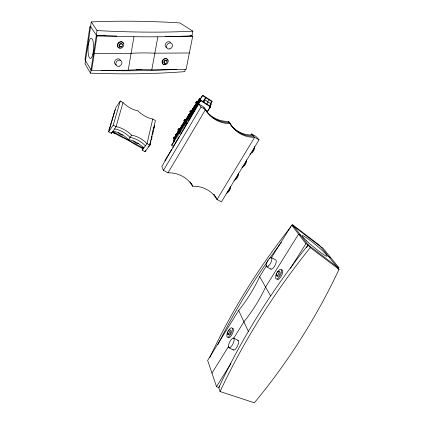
<?xml version="1.0" encoding="UTF-8"?>
<svg xmlns="http://www.w3.org/2000/svg" width="424" height="424" viewBox="0 0 424 424"><rect width="100%" height="100%" fill="white"/><g stroke="black" fill="none" stroke-linecap="round" stroke-linejoin="round"><path stroke-width="0.64" d="M88.584 44.017L87.286 44.017L84.991 59.376L85.59 60.023M91.155 26.866L89.846 26.855L87.514 42.469L88.128 43.1M85.478 60.786L91.621 70.744L128.202 70.198A116.293 46.645 11.6 0 1 151.803 69.843L186.094 69.324L192.692 36.363L191.95 35.754L192.862 31.18L179.882 22.907A636.694 318.853 19.6 0 0 91.298 21.937L85.023 63.833L90.524 73.167A335.146 92.321 7.9 0 0 184.79 71.63L185.262 69.276M90.524 73.167L97.048 30.57L91.298 21.937M91.621 70.744L96.953 36.029L90.588 26.675M128.202 70.198L133.931 36.793M151.803 69.843L157.839 36.893M143.036 147.038L142.284 150.207L145.061 151.723L149.82 145.178L155.428 120.538L152.751 119.049A16.727 8.703 35.2 0 1 137.938 110.828A16.806 8.756 34.5 0 1 123.013 102.544L120.289 101.034L115.826 107.622L108.634 131.843L111.459 133.385L116.075 126.681L123.013 102.544M145.061 151.723L145.358 150.451M152.751 119.049L147.033 143.646L142.284 150.207M207.23 111.894L210.596 106.488L200.928 100.212L197.701 105.147M199.889 99.64L202.767 95.236L211.995 101.219L211.883 101.638A20.288 0.763 -56.9 0 0 210.606 103.922M111.459 133.385L111.825 132.14M108.634 131.843L113.235 125.128L120.289 101.034M173.782 146.582L171.641 145.199L200.928 100.212M199.01 101.161L202.767 95.236M197.33 104.14L198.024 102.359A95.278 11.411 32.5 0 0 198.861 100.212L199.503 98.553L200.271 99.052L198.141 104.664L197.33 104.14L192.099 112.148L192.909 112.673M192.591 112.445L191.86 114.268L191.054 113.749L191.844 111.819A95.077 12.492 32.4 0 0 192.719 110.897M192.099 112.148L192.872 110.245A95.108 12.312 32.4 0 0 193.074 110.129M193.042 108.894L193.535 107.696L188.579 115.286M186.359 122.048L185.611 123.835L184.806 123.31L185.691 121.238A94.875 13.568 32.3 0 0 186.756 119.78M186.65 122.239L185.845 121.72L186.714 119.669L191.844 111.819M186.761 118.731L187.588 116.796L182.654 124.354M195.316 107.145L194.303 108.703L194.431 108.465M180.401 131.021L179.389 133.353L178.584 132.834L179.564 130.613A94.674 14.633 32.3 0 0 180.444 129.733M180.423 131.769L179.617 131.249L181.949 126.967M181.976 125.891L182.426 124.868M176.829 133.936L182.506 124.63L176.008 135.028M188.049 118.27L188.685 117.236L188.182 118.026M171.641 145.199L174.423 140.757M174.222 141.261L173.416 140.742L175.494 136.841M197.404 103.668L196.365 105.263L195.559 104.739L196.079 103.944L196.884 104.468L195.082 107.219M195.872 105.746L195.31 106.647M195.565 104.744L196.598 103.149M193.005 108.655L192.485 109.45L193.005 108.655C195.119 108.586 191.712 111.851 193.238 110.086M195.077 105.226L194.049 106.811L195.072 105.226M188.277 117.485L187.079 119.473L190.657 113.992L189.857 113.473L189.343 114.263C189.978 116.081 191.399 112.609 190.959 113.489M187.594 118.683C184.785 122.494 188.818 118.307 186.793 118.163L185.792 119.685M182.044 127.179L180.894 128.933L180.094 128.419L180.608 127.629L181.408 128.149L180.969 128.864M186.793 118.163L185.765 119.748M184.249 123.755L183.454 123.241L183.661 122.96L183.147 123.75L183.947 124.264L184.382 123.554M178.801 132.134L174.736 138.357L173.941 137.842C174.868 136.364 172.616 139.952 173.872 137.906M184.763 121.206L184.975 120.867M179.188 129.76L180.608 127.629M184.742 119.573L184.323 120.252M175.25 137.572C172.462 141.16 176.596 137.365 174.455 137.058L173.941 137.842M188.685 115.174L188.245 115.9M174.455 137.058L174.01 137.779M189.009 116.807L188.558 117.528M196.725 102.884L196.884 102.624L196.757 102.878M197.133 102.274L197.43 101.813L197.091 102.348M190.758 112.021L190.917 111.766L190.784 112.026M191.118 111.491L191.452 110.956L191.001 111.676M259.053 139.793L254.649 137.307A28.811 27.613 -43.9 0 1 230.248 123.522A28.975 27.984 -44.2 0 1 205.534 109.562L203.191 106.588L198.739 104.066L161.814 166.452L163.463 170.369L167.983 172.822A28.35 27.062 -22.1 0 1 192.655 186.237A28.169 26.733 -24.9 0 1 217.03 199.487L221.423 201.877L259.053 139.793L255.889 136.38L251.554 133.931L250.87 135.065M178.997 130.057L178.631 130.613L179.151 129.76M163.463 170.369L201.008 107.002L198.739 104.066M167.983 172.822L205.534 109.562L201.008 107.002M189.093 116.075L188.85 116.462L189.178 115.99M194.176 108.496L193.286 109.97L194.441 108.2M180.094 128.419L180.407 127.905L181.202 128.424L181.408 128.138M188.076 115.975C190.88 111.613 185.399 120.432 188.68 114.978M174.736 138.357L175.663 136.825M178.085 133.194L176.702 135.309M180.894 128.933L182.834 125.743M176.103 134.275C174.561 136.629 177.614 131.928 176.103 134.275L176.893 134.79M177.969 133.38L177.778 133.708L176.978 133.189L177.418 132.474M175.965 136.729L175.621 137.291L176.002 136.65M182.357 126.946C180.9 129.198 183.338 125.573 182.59 126.569M266.617 265.456L259.663 276.649A170.157 162.09 -12 0 1 238.67 310.458L207.643 360.411L216.505 386.593L218.758 387.711L220.067 391.532L254.363 402.8A778.755 696.934 34.7 0 0 339.009 269.383L319.41 245.178L292.555 224.747A583.451 467.508 -37.4 0 0 291.749 225.759M271.137 258.179L291.643 225.16L293.784 226.326L320.767 246.853L322.871 247.998L338.909 267.719L338.209 268.827M211.942 373.12L228.626 346.35M233.497 338.543L243.922 321.816A175.393 166.68 -12.3 0 0 265.578 287.075L298.57 234.138L300.77 235.336M216.505 386.593L230.894 363.591M290.466 268.376L305.921 243.668L291.643 225.16M219.812 386.031L218.758 387.711A618.452 487.701 -37.2 0 1 308.184 244.902L305.921 243.668M306.499 247.589L308.184 244.902L336.688 266.511L338.909 267.719M184.912 120.962L184.519 121.582L184.986 120.888M185.113 120.692L185.505 120.066L185.103 120.67M193.8 109.175L193.588 109.472L192.788 108.952L191.966 110.245L192.438 109.567M176.58 135.24L176.824 134.858M176.967 134.726L177.402 134.011L176.829 134.933M182.818 125.69L182.543 126.135L182.718 125.917M182.967 125.541L183.534 124.63L182.945 125.488M182.431 124.619L182.739 124.115L181.716 125.679L182.431 124.619L183.226 125.133M180.417 127.958L179.182 129.733M182.479 126.389L182.728 125.997M184.17 120.405L183.751 121.084L184.737 119.568M190.111 111.311C188.86 113.346 191.521 109.1 190.27 111.136M175.785 134.89C174.418 137.106 177.29 132.542 175.902 134.795M179.061 129.961L178.843 130.274L179.055 129.93M177.566 132.336L178.006 131.62L176.978 133.2M184.785 121.185L184.933 120.904M183.454 123.241L184.175 122.165L183.147 123.755M185.214 120.554L185.049 120.787L185.193 120.511M189.772 113.563L189.857 113.473M189.941 113.383L190.376 112.678L189.343 114.268M194.298 106.551C192.978 108.698 195.777 104.235 194.452 106.392M180.82 129.007L180.38 129.723L181.202 128.424M182.861 125.886L183.306 125.144L182.993 125.594M188.876 116.494L189.692 115.206L189.358 115.672M188.51 117.528L188.314 117.861L188.553 117.443M176.119 136.56L176.501 135.892M182.331 126.962L182.172 127.269M176.713 135.198L176.32 135.887M182.861 125.79L182.474 126.463M195.268 106.625L195.533 106.217M195.119 107.124L195.692 106.201L195.231 106.859M190.742 113.902L190.143 114.787M199.503 98.553L194.526 106.175L193.805 107.95A95.108 12.312 32.4 0 1 193.805 109.143M175.335 135.924C176.866 133.661 173.782 138.298 175.313 136.04M183.184 124.211L186.406 119.282M189.205 114.994L192.798 109.493M194.526 106.843L198.861 100.212M176.511 135.282L179.564 130.613M182.967 125.403L183.989 123.84M184.673 122.801L185.691 121.238M193.217 109.721L194.245 108.141M195.279 106.567L198.024 102.359M182.675 126.209L184.461 123.474L183.02 125.409M173.416 140.742L178.584 132.834M179.617 131.249L184.806 123.31M185.845 121.72L191.054 113.749M179.437 133.083L180.513 131.44M185.527 123.771L186.602 122.128M191.971 113.913L193.047 112.27M203.032 101.723L205.709 97.637A20.294 0.604 -57 0 0 204.946 99.921A20.734 0.631 -57 0 0 203.605 102.242M210.913 102.868L211.995 101.219M210.437 103.848L211.883 101.638L202.619 95.633M207.007 111.957L210.596 106.488A20.728 0.795 -56.9 0 1 210.177 107.012M191.134 111.411L190.461 112.482L190.869 111.872M192.533 109.334L192.788 108.952M188.775 116.828L189.486 115.699L189.284 115.969M193.333 109.853L193.588 109.472M196.837 104.58L196.37 105.263M178.35 132.781L178.801 132.129M115.206 109.71L113.579 114.475L113.95 113.929M113.701 114.777L112.053 119.616L112.429 119.065M112.169 119.928L110.5 124.842L110.876 124.29M110.616 125.17L108.92 130.157L109.297 129.601M196.593 103.149L195.862 104.246L196.079 103.944M196.545 103.196L196.842 102.73L196.476 103.292M195.655 106.042L195.867 105.74M112.991 131.159A17.845 10.022 34.9 0 1 128.488 139.623L131.615 135.198A17.834 9.9 35.7 0 1 147.033 143.646L149.82 145.178M195.358 106.535L196.884 104.468M190.657 113.992L189.39 115.704L188.595 115.19M184.933 122.727L183.947 124.274M136.539 69.403L141.817 69.324M189.364 52.979L154.855 53.18A117.358 45.008 11.6 0 0 131.096 53.318L94.266 53.535L93.63 52.878M105.544 35.425L96.312 35.393A340.202 84.259 8.2 0 0 191.95 35.754L189.973 35.748M96.953 36.029L116.823 36.098M165.169 36.268L192.692 36.363M228.934 347.722L233.396 349.986M233.698 338.135A5.358 1.903 -64.6 0 1 231.531 346.233A5.358 1.903 -64.6 0 1 228.743 344.436A5.358 1.903 -64.6 0 1 233.698 338.135L238.15 340.403M266.68 266.834L271.021 269.15M271.312 257.516L275.648 259.838A5.205 1.881 -62.5 0 1 274.821 265.726A5.205 1.881 -62.5 0 1 270.639 268.827M328.494 256.393L330.651 257.564M112.758 131.488L143.291 148.172M112.291 131.997L120.151 136.295A77.491 60.272 15.9 0 1 134.106 143.916L142.983 148.76M113.235 125.128L116.075 126.681A17.914 9.975 34.9 0 1 131.615 135.198M204.946 99.921L211.253 104.013A20.728 0.795 -56.9 0 0 209.944 106.355M200.764 100.652L210.474 106.949M194.775 105.719L195.575 106.239M176.299 134.011L177.094 134.525M292.555 224.747L310.283 247.611L339.009 269.383M89.846 26.855L90.466 27.465M87.286 44.017L87.895 44.647M251.554 133.931L254.649 137.307L217.03 199.487L215.371 196.588M203.965 107.569A28.662 27.698 -44.4 0 0 228.419 121.391L230.248 123.522M195.406 109.694L195.226 109.445L188.595 120.649L188.77 120.909M187.445 123.151L187.276 122.886L180.672 134.037L180.836 134.318M259.663 276.649L270.591 295.92M179.516 136.544L179.357 136.263L172.791 147.361L172.939 147.658M191.251 183.465L192.655 186.237M171.625 149.873L171.476 149.577L164.941 160.622L165.079 160.94M238.67 310.458L248.432 331.563M192.862 31.18A340.848 83.215 8.3 0 1 97.048 30.57M166.78 47.684A3.297 2.692 -49.8 0 1 165.864 43.2A3.297 2.692 -49.8 0 1 170.554 42.564M120.48 46.677A1.691 1.426 -47 0 1 119.186 45.384A1.691 1.426 -47 0 1 120.458 43.63A1.691 1.426 -47 0 1 122.197 44.324M121.28 46.465A1.691 1.426 -47 0 1 120.882 46.624M119.886 47.923A3.376 2.846 -47 0 1 117.3 45.336A3.376 2.846 -47 0 1 119.849 41.833A3.376 2.846 -47 0 1 123.315 43.216M119.139 45.903A1.685 1.42 -47 0 1 118.953 45.575M116.293 64.909A3.344 2.798 -45.4 0 1 115.466 60.06A3.344 2.798 -45.4 0 1 120.453 60.346M164.639 63.203A1.632 1.325 -48.3 0 1 163.876 61.628A1.632 1.325 -48.3 0 1 165.445 60.245A1.632 1.325 -48.3 0 1 166.754 61.337M167.719 59.89A3.265 2.655 -48.3 0 1 167.867 60.616M164.369 64.427A3.265 2.655 -48.3 0 1 162.487 60.293A3.265 2.655 -48.3 0 1 167.379 59.275M176.395 69.313A335.559 91.663 7.9 0 1 101.564 70.416M180.751 127.937A94.674 14.633 32.3 0 1 180.772 128.228M174.709 138.235A94.51 15.513 32.2 0 1 174.481 138.399M180.804 128.907A94.706 14.453 32.3 0 1 180.587 129.055M181.716 127.497A94.706 14.453 32.3 0 1 181.456 128.186M186.926 119.536A94.907 13.388 32.3 0 1 186.714 119.669M187.811 117.74A94.907 13.388 32.3 0 1 187.715 118.46M206.774 104.299A20.734 0.716 -56.9 0 1 208.099 101.967M209.843 107.405A20.728 0.795 -56.9 0 1 209.589 107.659M207.5 101.914A20.294 0.684 -56.9 0 1 208.793 99.64M211.253 104.013A20.288 0.763 -56.9 0 1 210.108 105.295M210.05 105.136A20.288 0.763 -56.9 0 1 210.15 104.861M115.068 133.348A0.806 0.451 34.5 0 1 114.141 133.486A0.806 0.451 34.5 0 1 113.818 132.537M115.148 133.131A0.811 0.451 34.5 0 1 114.438 132.876M114.279 132.738A0.811 0.451 34.5 0 1 114.067 132.431M122.812 135.049A3.228 1.781 34.8 0 1 118.376 132.595M138.611 143.227A3.212 1.77 35.5 0 1 136.12 143.105A3.212 1.77 35.5 0 1 133.735 140.996M128.488 139.623A17.766 9.953 35.7 0 1 143.858 148.029M114.528 128.923A17.882 10.001 34.9 0 1 130.046 137.413A17.803 9.927 35.7 0 1 145.443 145.84M154.177 125.668A3.127 0.578 -61.1 0 1 153.239 128.822M154.166 127.412A1.564 0.292 -61.1 0 1 154.119 128.117A1.564 0.292 -61.1 0 1 153.287 129.638M153.091 129.887A1.564 0.292 -61.1 0 1 152.794 130.147M153.382 127.905A1.564 0.292 -61.1 0 1 153.218 128.255M152.741 131.021A3.154 0.588 -61.1 0 1 153.175 131.456A3.154 0.588 -61.1 0 1 152.052 134.048M152.857 132.691A1.579 0.297 -61.1 0 1 152.995 133.173A1.579 0.297 -61.1 0 1 152.094 134.864M151.538 136.284A3.18 0.599 -61.2 0 1 151.23 138.632M151.214 137.63A1.59 0.302 -61.2 0 1 151.188 137.821M151.654 137.97A1.59 0.302 -61.2 0 1 151.739 138.622A1.59 0.302 -61.2 0 1 150.69 140.423M150.319 141.637A3.207 0.609 -61.3 0 1 150.001 144.028M148.363 146.598A3.207 0.609 -61.3 0 1 148.024 146.942M149.964 143.195A1.606 0.307 -61.3 0 1 149.884 143.471M150.266 143.508A1.606 0.307 -61.3 0 1 150.605 143.752A1.606 0.307 -61.3 0 1 149.587 145.66A1.606 0.307 -61.3 0 1 149.073 145.75M206.398 111.168A28.816 27.841 -44.3 0 0 229.331 122.451A28.657 27.47 -43.9 0 0 253.605 136.168M206.048 110.659A28.816 27.841 -44.3 0 1 204.744 108.56M252.572 135.044A28.503 27.332 -44 0 1 230.396 124.449M229.358 122.955A28.503 27.332 -44 0 1 228.419 121.391M213.86 194.611A28.021 26.606 -24.9 0 1 215.896 197.52M214.115 194.6A27.873 26.474 -24.9 0 1 214.767 195.581M189.947 181.859A28.201 26.929 -22.1 0 1 191.95 184.843M254.67 146.54A5.205 1.489 -60.5 0 1 252.852 150.986A5.205 1.489 -60.5 0 1 250.012 154.23M254.262 148.183A2.602 0.747 -60.5 0 1 253.255 151.283A2.602 0.747 -60.5 0 1 251.49 152.38M246.604 159.848A5.189 1.479 -60.8 0 1 244.775 164.316A5.189 1.479 -60.8 0 1 241.966 167.501M246.047 161.358A2.592 0.742 -60.8 0 1 245.549 163.993A2.592 0.742 -60.8 0 1 243.551 165.853M238.579 173.093A5.178 1.473 -61.1 0 1 236.735 177.577A5.178 1.473 -61.1 0 1 233.958 180.714M238.049 174.55A2.586 0.742 -61.1 0 1 237.53 177.216A2.586 0.742 -61.1 0 1 235.559 179.034M230.587 186.279A5.168 1.468 -61.3 0 1 226.596 193.466M230.094 187.684A2.581 0.737 -61.3 0 1 229.379 190.673A2.581 0.737 -61.3 0 1 227.54 191.897M220.067 391.532A623.126 490.34 -37.2 0 1 310.283 247.611M237.647 340.297A5.353 1.929 -64.7 0 1 237.403 346.276A5.353 1.929 -64.7 0 1 233.062 349.535M279.215 271.89A2.682 0.996 -62.7 0 1 279.745 274.18A2.682 0.996 -62.7 0 1 277.264 276.374M277.46 272.24A5.369 1.993 -62.7 0 1 281.695 270.814A5.369 1.993 -62.7 0 1 277.46 278.711A5.369 1.993 -62.7 0 1 276.586 273.867M281.573 269.924A5.364 1.998 -62.7 0 1 281.663 275.446A5.364 1.998 -62.7 0 1 276.983 279.193M230.529 330.111A2.597 0.906 -64.4 0 1 230.227 333.264A2.597 0.906 -64.4 0 1 228.229 334.245M229.432 329.326A5.189 1.813 -64.4 0 1 232.347 329.888A5.189 1.813 -64.4 0 1 228.388 336.995A5.189 1.813 -64.4 0 1 227.534 332.734M228.08 331.504A5.189 1.813 -64.4 0 1 228.727 330.344M232.522 328.303A5.189 1.818 -64.4 0 1 232.246 334.017A5.189 1.818 -64.4 0 1 228.064 337.26M209.816 357.506A583.451 467.508 -37.4 0 1 290.938 226.776M217.867 344.632A586.217 469.135 -37.4 0 1 268.122 260.532M269.235 258.953A586.217 469.135 -37.4 0 1 279.866 244.33M280.64 243.291A586.217 469.135 -37.4 0 1 281.419 242.252M194.526 106.583L193.477 108.2L194.526 106.583M188.272 116.16L187.228 117.766L188.272 116.16M182.044 125.69L181.022 127.28L182.044 125.69M196.657 101.315L195.665 102.847L196.651 101.315M177.863 130.094L178.817 128.636L177.863 130.094M169.701 48.935A3.307 2.698 -49.7 0 0 171.99 43.81A3.307 2.698 -49.7 0 0 166.86 45.183A3.307 2.698 -49.7 0 0 169.701 48.935M121.015 48.14A3.376 2.846 -47 0 0 123.273 42.882A3.376 2.846 -47 0 0 117.914 44.287A3.376 2.846 -47 0 0 121.015 48.14M121.216 46.947A1.691 1.426 -47 0 0 122.34 44.319A1.691 1.426 -47 0 0 119.663 45.024A1.691 1.426 -47 0 0 121.216 46.947M119.165 66.218A3.355 2.804 -45.4 0 0 121.402 61.024A3.355 2.804 -45.4 0 0 116.075 62.461A3.355 2.804 -45.4 0 0 119.165 66.218M165.477 64.639A3.27 2.655 -48.3 0 0 167.734 59.593A3.27 2.655 -48.3 0 0 162.646 60.982A3.27 2.655 -48.3 0 0 165.477 64.639M165.736 63.515A1.632 1.33 -48.3 0 0 166.865 60.987A1.632 1.33 -48.3 0 0 164.321 61.687A1.632 1.33 -48.3 0 0 165.736 63.515M92.777 54.357A10.139 2.74 -87.5 0 0 91.547 38.261A10.139 2.74 -87.5 0 0 88.134 52.343A10.139 2.74 -87.5 0 0 92.777 54.357M277.365 275.489A2.682 0.991 -62.7 0 0 278.928 271.318A2.682 0.991 -62.7 0 0 276.326 273.846A2.682 0.991 -62.7 0 0 277.365 275.489M268.636 265.89A5.21 1.86 -62.5 0 0 271.699 257.824A5.21 1.86 -62.5 0 0 266.685 262.816A5.21 1.86 -62.5 0 0 268.636 265.89M228.621 333.502A2.597 0.906 -64.3 0 0 229.686 329.602A2.597 0.906 -64.3 0 0 227.285 332.67A2.597 0.906 -64.3 0 0 228.621 333.502M306.743 240.975A16.128 1.511 39.6 0 0 327.005 256.303A16.128 1.511 39.6 0 0 310.394 240.609A16.128 1.511 39.6 0 0 306.743 240.975"/></g></svg>
